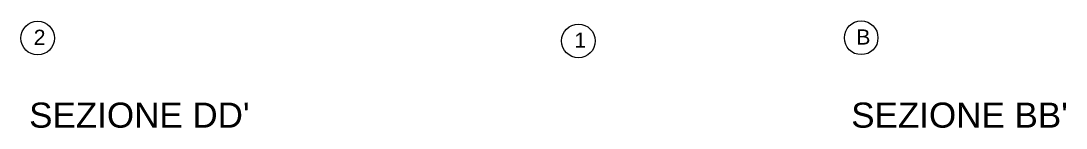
# Model space of a CAD drawing. Header units: centimetres. Extents: x 113170 to 115753, y 56736 to 59771.
# Drawn here: x 114387 to 115018, y 58145 to 58209 of the extents above; entities that cross this region are included whole.
import ezdxf

# ---------------------------------------------------------------- set-up
doc = ezdxf.new("R2010")
doc.units = ezdxf.units.CM
doc.header["$MEASUREMENT"] = 0
doc.linetypes.add('TRATTOPUNTO', pattern=[25.4, 12.7, -6.35, 0, -6.35])
for name, color, linetype, lineweight in [('linee', 255, 'TRATTOPUNTO', 5), ('Quote', 2, 'Continuous', 18), ('testo', 2, 'Continuous', 5)]:
    doc.layers.add(name, color=color, linetype=linetype, lineweight=lineweight)
doc.styles.get("Standard").update_dxf_attribs({"font": 'Arial.ttf'})

msp = doc.modelspace()

# ---------------------------------------------------------------- linework, layer by layer
at = {"layer": 'Quote'}
for centre in [(114397.06, 58199.08), (114723.72, 58197.38), (114894.53, 58199.26)]:
    msp.add_circle(centre, 10.16, dxfattribs=at)

# ---------------------------------------------------------------- texts
at = {"layer": 'linee', "char_height": 9.12, "attachment_point": 1}
for s, insert in [('2', (114394.67, 58204.14)), ('B', (114891.61, 58204.32)), ('1', (114721.32, 58202.44))]:
    msp.add_mtext_dynamic_manual_height_columns(s, width=58.8551, gutter_width=1, heights=[0], dxfattribs=dict(at, insert=insert))
at = {"layer": 'testo', "char_height": 15.1292, "attachment_point": 1}
for s, insert in [("SEZIONE DD'", (114391.88, 58160.23)), ("SEZIONE BB'", (114888.52, 58160.23))]:
    msp.add_mtext_dynamic_manual_height_columns(s, width=535.1791, gutter_width=1, heights=[0], dxfattribs=dict(at, insert=insert))

doc.saveas('drawing.dxf')
